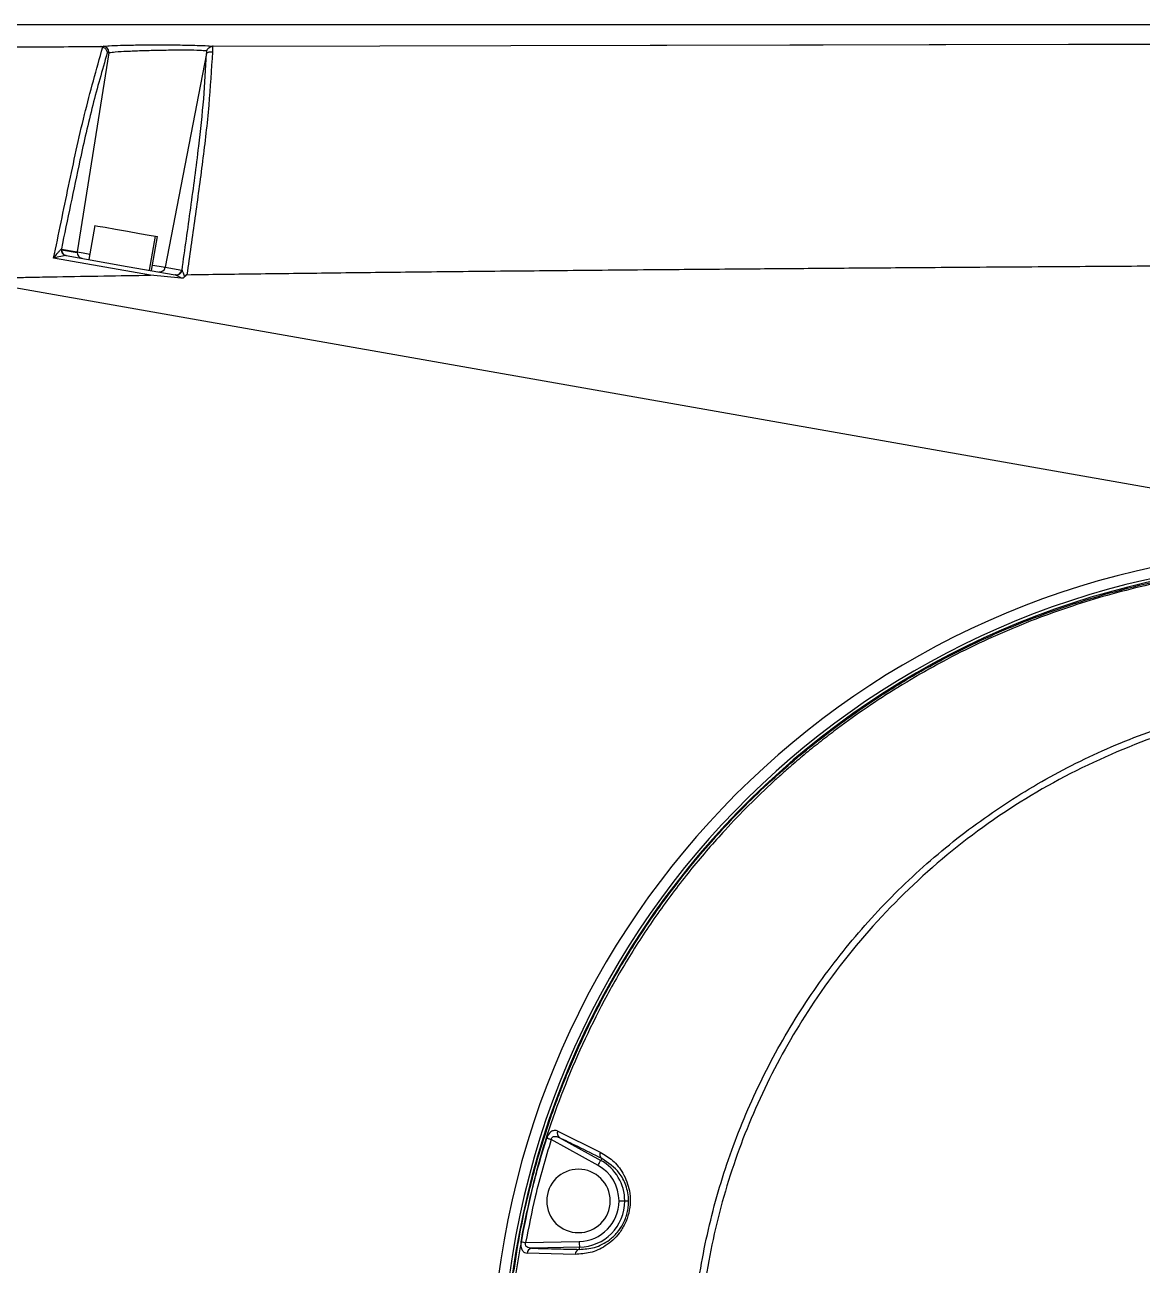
# Model space of a CAD drawing. Header units: millimetres. Extents: x -356 to 237, y 0 to 365.
# Drawn here: x 160.19 to 164.003, y 71.948 to 76.183 of the extents above; entities that cross this region are included whole.
import ezdxf

# ---------------------------------------------------------------- set-up
doc = ezdxf.new("R2010")
doc.units = ezdxf.units.MM

msp = doc.modelspace()

# ---------------------------------------------------------------- linework, layer by layer
at = {"color": 7, "linetype": 'Continuous', "lineweight": 25}
for p, q in [((164.1662, 76.1831), (157.1583, 76.1831)), ((160.4494, 76.1087), (160.4583, 76.1098)), ((161.8488, 76.1121), (163.7515, 76.1166)), ((160.477, 76.0872), (160.3691, 75.4081)), ((160.4772, 76.0902), (160.4711, 76.0894)), ((160.4711, 76.0894), (160.4714, 76.0865)), ((160.477, 76.0872), (160.4714, 76.0865)), ((160.8108, 76.0854), (160.6693, 75.3552)), ((160.4297, 75.4977), (160.4092, 75.3814)), ((160.616, 75.3449), (160.6365, 75.4613)), ((160.6225, 75.3438), (160.643, 75.4601)), ((160.6365, 75.4613), (160.643, 75.4601)), ((160.6191, 75.3281), (160.2886, 75.3861)), ((160.3155, 75.4146), (160.3688, 75.4052)), ((160.3157, 75.4175), (160.3691, 75.4081)), ((160.3311, 75.3952), (160.3305, 75.3953)), ((160.6693, 75.3552), (160.7258, 75.3452)), ((159.9814, 75.3169), (166.3472, 74.1945)), ((160.7238, 75.318), (160.6191, 75.3281)), ((162.0089, 72.4059), (162.1542, 72.3341)), ((162.0144, 72.3837), (162.1558, 72.3059)), ((162.1464, 72.2886), (161.9864, 72.3767)), ((162.1593, 72.3122), (162.1558, 72.3059)), ((162.2181, 72.1673), (162.2377, 72.1673)), ((162.2377, 72.1673), (162.2508, 72.1673)), ((161.8995, 72.0251), (162.0824, 72.0289)), ((162.0828, 72.0092), (161.9202, 72.0059)), ((162.083, 72.002), (162.0828, 72.0092)), ((162.0684, 71.985), (161.9049, 71.9889))]:
    msp.add_line(p, q, dxfattribs=at)
at = {"color": 7, "linetype": 'Continuous', "lineweight": 25, "flags": 128}
for points in [[(160.8326, 76.1096), (161.4017, 76.111), (161.8488, 76.1121)], [(161.8488, 76.1121), (162.9143, 76.1145), (163.7515, 76.1166)], [(163.7515, 76.1166), (164.0341, 76.1173), (164.1192, 76.1175), (164.1669, 76.1176)], [(160.4297, 75.4977), (160.4298, 75.4977), (160.4397, 75.496), (160.4643, 75.4916), (160.4999, 75.4854), (160.541, 75.4781), (160.5814, 75.471), (160.615, 75.4651), (160.6365, 75.4613)], [(160.3311, 75.3952), (160.5397, 75.3584), (160.7037, 75.3295)], [(160.3691, 75.4081), (160.39, 75.4044), (160.4126, 75.4005)], [(160.6258, 75.3629), (160.6484, 75.3589), (160.6693, 75.3552)], [(161.9864, 72.3767), (161.9842, 72.3774), (161.982, 72.3781), (161.9799, 72.3787), (161.9779, 72.3794), (161.976, 72.38), (161.9743, 72.3805), (161.9727, 72.381), (161.9713, 72.3815)], [(162.1464, 72.2886), (162.1482, 72.2919), (162.1499, 72.2951), (162.1515, 72.298), (162.1529, 72.3006), (162.1541, 72.3028), (162.155, 72.3044), (162.1556, 72.3054), (162.1558, 72.3059)]]:
    msp.add_lwpolyline(points, dxfattribs=at)
at = {"color": 7, "linetype": 'Continuous', "lineweight": 25}
for centre, radius, start, end in [((160.4577, 76.0903), 0.0195, 359.6025, 88.3136), ((160.4548, 76.0901), 0.0224, 352.5816, 0.1669), ((160.3345, 75.4145), 0.0197, 171.1487, 258.0769), ((160.3351, 75.4145), 0.0196, 170.9374, 179.6443), ((160.3347, 75.4141), 0.0192, 178.472, 259.2121), ((160.3907, 75.4048), 0.0219, 171.2096, 179.0115), ((160.388, 75.4047), 0.0192, 178.5012, 259.2165), ((160.6503, 75.3585), 0.0193, 260.9861, 350.0126), ((160.7067, 75.3486), 0.0193, 260.9789, 349.9927), ((160.7073, 75.3489), 0.0199, 262.7695, 348.1171), ((164.6386, 71.5374), 2.8565, 0.7897, 172.7781), ((164.6386, 71.5374), 2.8194, 0.4093, 172.2911), ((164.6386, 71.5374), 2.8098, 0.4094, 172.1549), ((162.0249, 72.3981), 0.0178, 153.9178, 233.7627), ((162.1699, 72.3262), 0.0176, 153.4072, 232.8451), ((162.0796, 72.1673), 0.1581, 359.9995, 61.1719), ((162.0796, 72.1673), 0.1083, 0.0006, 179.9994), ((162.0796, 72.1673), 0.1385, 359.9955, 61.1711), ((162.0796, 72.1673), 0.1083, 180.0006, 359.9994), ((162.0796, 72.1673), 0.1385, 271.1686, 0.0047), ((162.0796, 72.1673), 0.1581, 271.1701, 0.0029), ((172.0934, 128.9398), 57.8203, 259.829658, 259.845553), ((161.9228, 71.9882), 0.0178, 98.2832, 177.9692), ((162.0859, 71.9847), 0.0176, 99.7682, 179.0149), ((164.4421, 72.0675), 2.36, 180.9368, 181.4144)]:
    msp.add_arc(centre, radius, start, end, dxfattribs=at)
for points, knots in [([(160.0922, 76.1082), (160.1517, 76.1081), (160.2134, 76.1081), (160.2905, 76.1083), (160.35, 76.1085), (160.4074, 76.1086), (160.4494, 76.1087)], [0, 0, 0, 0, 0.500078, 0.517817, 0.647745, 1, 1, 1, 1]), ([(160.2886, 75.3861), (160.3056, 75.4682), (160.3395, 75.6319), (160.3907, 75.8736), (160.4349, 76.0307), (160.4565, 76.1074)], [0, 0, 0, 0, 0.339575, 0.677149, 1, 1, 1, 1]), ([(160.4565, 76.1074), (160.4554, 76.1078), (160.453, 76.1086), (160.4506, 76.1087), (160.4494, 76.1087)], [0, 0, 0, 0, 0.486654, 1, 1, 1, 1]), ([(160.4565, 76.1074), (160.4583, 76.1066), (160.4621, 76.1047), (160.4664, 76.1004), (160.4697, 76.0953), (160.4706, 76.0915), (160.4711, 76.0894)], [0, 0, 0, 0, 0.248753, 0.518477, 0.738319, 1, 1, 1, 1]), ([(160.4583, 76.1098), (160.4649, 76.1104), (160.4844, 76.1121), (160.5236, 76.1133), (160.5804, 76.1146), (160.6484, 76.1149), (160.7159, 76.1145), (160.7713, 76.1132), (160.8086, 76.112), (160.8266, 76.1102), (160.8326, 76.1096)], [0, 0, 0, 0, 0.0534007, 0.1564552, 0.3138807, 0.5084366, 0.7013401, 0.8545104, 0.9520619, 1, 1, 1, 1]), ([(160.8112, 76.0939), (160.8121, 76.0959), (160.8139, 76.0998), (160.8185, 76.1046), (160.8242, 76.1083), (160.8288, 76.1091), (160.831, 76.1096)], [0, 0, 0, 0, 0.236842, 0.484248, 0.740406, 1, 1, 1, 1]), ([(160.831, 76.1096), (160.831, 76.1061), (160.8309, 76.1), (160.8307, 76.0939), (160.8306, 76.0913)], [0, 0, 0, 0, 0.559147, 1, 1, 1, 1]), ([(160.8326, 76.1096), (160.8323, 76.1096), (160.8318, 76.1096), (160.8313, 76.1096), (160.831, 76.1096)], [0, 0, 0, 0, 0.562433, 1, 1, 1, 1]), ([(160.4714, 76.0865), (160.4544, 76.0273), (160.4198, 75.9063), (160.3696, 75.6827), (160.3358, 75.5186), (160.3151, 75.4176)], [0, 0, 0, 0, 0.2685745, 0.5496473, 1, 1, 1, 1]), ([(160.8112, 76.0939), (160.8034, 76.0945), (160.7821, 76.0959), (160.746, 76.0962), (160.6976, 76.0962), (160.6443, 76.0955), (160.5896, 76.0941), (160.5417, 76.0921), (160.5047, 76.0904), (160.4843, 76.088), (160.477, 76.0872)], [0, 0, 0, 0, 0.070617, 0.190996, 0.323923, 0.504765, 0.668533, 0.815106, 0.934924, 1, 1, 1, 1]), ([(160.7268, 75.3448), (160.7368, 75.4157), (160.7568, 75.5568), (160.7827, 75.7519), (160.8021, 75.9279), (160.8079, 76.0338), (160.8108, 76.0854)], [0, 0, 0, 0, 0.287856, 0.573424, 0.792077, 1, 1, 1, 1]), ([(160.8306, 76.0913), (160.827, 76.0303), (160.8196, 75.9054), (160.7971, 75.7163), (160.771, 75.5236), (160.7526, 75.3945), (160.7433, 75.3299)], [0, 0, 0, 0, 0.238741, 0.489814, 0.744651, 1, 1, 1, 1]), ([(160.8108, 76.0854), (160.8109, 76.087), (160.8111, 76.0898), (160.8112, 76.0927), (160.8112, 76.0939)], [0, 0, 0, 0, 0.560323, 1, 1, 1, 1]), ([(160.8108, 76.0854), (160.8119, 76.0864), (160.8144, 76.0889), (160.8196, 76.0905), (160.8251, 76.0914), (160.8288, 76.0913), (160.8306, 76.0913)], [0, 0, 0, 0, 0.207391, 0.489812, 0.744876, 1, 1, 1, 1]), ([(160.2886, 75.3861), (160.2937, 75.3926), (160.3009, 75.4018), (160.3093, 75.4116), (160.3129, 75.4156), (160.3145, 75.417), (160.3151, 75.4176)], [0, 0, 0, 0, 0.604001, 0.849386, 0.941127, 1, 1, 1, 1]), ([(160.3305, 75.3953), (160.3295, 75.3952), (160.3272, 75.3951), (160.3215, 75.3942), (160.3083, 75.3915), (160.2967, 75.3883), (160.2886, 75.3861)], [0, 0, 0, 0, 0.0654315, 0.1610594, 0.4085786, 1, 1, 1, 1]), ([(160.3151, 75.4176), (160.3152, 75.4176), (160.3154, 75.4176), (160.3156, 75.4175), (160.3157, 75.4175)], [0, 0, 0, 0, 0.5694061, 1, 1, 1, 1]), ([(160.7258, 75.3452), (160.726, 75.3452), (160.7263, 75.3451), (160.7267, 75.3449), (160.7268, 75.3448)], [0, 0, 0, 0, 0.549869, 1, 1, 1, 1]), ([(160.7268, 75.3448), (160.7273, 75.3437), (160.7285, 75.3407), (160.7312, 75.3331), (160.7334, 75.3267), (160.735, 75.322)], [0, 0, 0, 0, 0.15715, 0.394647, 1, 1, 1, 1]), ([(160.7433, 75.3299), (160.8223, 75.331), (160.9861, 75.3332), (161.2402, 75.3363), (161.5116, 75.3394), (161.8001, 75.3424), (162.1058, 75.3453), (162.4076, 75.348), (162.6469, 75.35), (162.8193, 75.3513), (162.9411, 75.3523), (163.0665, 75.3532), (163.2062, 75.3543), (163.3643, 75.3554), (163.5374, 75.3566), (163.7067, 75.3578), (163.8689, 75.3589), (163.9996, 75.3596), (164.1038, 75.3606), (164.1701, 75.3615), (164.2247, 75.3598), (164.2545, 75.3575), (164.2693, 75.3563)], [0, 0, 0, 0, 0.067218, 0.139303, 0.216257, 0.298079, 0.384772, 0.476333, 0.554863, 0.588415, 0.622966, 0.65852, 0.695075, 0.741857, 0.793039, 0.842345, 0.88589, 0.931051, 0.953556, 0.974535, 0.987426, 1, 1, 1, 1]), ([(159.9814, 75.3169), (159.9868, 75.317), (160.003, 75.3173), (160.0561, 75.3183), (160.1048, 75.3192), (160.1444, 75.32), (160.1523, 75.3201), (160.1779, 75.3206), (160.2284, 75.3216), (160.38, 75.3245), (160.5129, 75.3265), (160.6191, 75.3281)], [0, 0, 0, 0, 0.025639, 0.075859, 0.249995, 0.254528, 0.26224, 0.287145, 0.375001, 0.500005, 1, 1, 1, 1]), ([(160.7048, 75.3292), (160.7046, 75.3293), (160.7042, 75.3294), (160.7038, 75.3295), (160.7037, 75.3295)], [0, 0, 0, 0, 0.5598234, 1, 1, 1, 1]), ([(160.7238, 75.318), (160.7201, 75.3204), (160.715, 75.3237), (160.7086, 75.3274), (160.7059, 75.3287), (160.7048, 75.3292)], [0, 0, 0, 0, 0.595931, 0.833557, 1, 1, 1, 1]), ([(160.735, 75.322), (160.7345, 75.3213), (160.7334, 75.3197), (160.7307, 75.3183), (160.7274, 75.3177), (160.7251, 75.3179), (160.7238, 75.318)], [0, 0, 0, 0, 0.223874, 0.44809, 0.700788, 1, 1, 1, 1]), ([(160.7433, 75.3299), (160.743, 75.3299), (160.7424, 75.3298), (160.7409, 75.3292), (160.738, 75.327), (160.7363, 75.3241), (160.735, 75.322)], [0, 0, 0, 0, 0.0809662, 0.1694357, 0.382297, 1, 1, 1, 1]), ([(161.8585, 71.9226), (161.8648, 71.9645), (161.879, 72.0575), (161.9118, 72.2089), (161.947, 72.3365), (161.9783, 72.4327), (161.9985, 72.4908), (162.0209, 72.5508), (162.0456, 72.6124), (162.0727, 72.6757), (162.1024, 72.7404), (162.1348, 72.8065), (162.1677, 72.8693), (162.2027, 72.9322), (162.2417, 72.9986), (162.2903, 73.0757), (162.3495, 73.1628), (162.4133, 73.249), (162.4811, 73.3336), (162.5539, 73.418), (162.6355, 73.5048), (162.7176, 73.5848), (162.7982, 73.6574), (162.8855, 73.7305), (162.9939, 73.8134), (163.1266, 73.9041), (163.272, 73.9909), (163.4149, 74.0648), (163.5406, 74.1214), (163.7223, 74.1937), (163.9726, 74.2703), (164.3033, 74.3325), (164.5269, 74.3402), (164.6387, 74.344)], [0, 0, 0, 0, 0.031599, 0.070115, 0.115545, 0.130253, 0.145561, 0.161469, 0.177978, 0.195088, 0.212798, 0.231109, 0.25002, 0.265659, 0.284808, 0.307466, 0.333635, 0.363312, 0.387482, 0.414494, 0.446393, 0.476327, 0.499998, 0.527287, 0.561227, 0.601817, 0.647083, 0.687465, 0.721744, 0.749919, 0.83328, 0.91664, 1, 1, 1, 1]), ([(164.6387, 74.3395), (164.6177, 74.3394), (164.5626, 74.3391), (164.4598, 74.3346), (164.3173, 74.3224), (164.1636, 74.3), (164.0147, 74.2694), (163.8865, 74.2366), (163.7677, 74.2002), (163.6044, 74.1425), (163.3974, 74.0526), (163.1621, 73.9208), (163.0083, 73.8146), (162.9256, 73.7514), (162.9001, 73.7313), (162.8748, 73.7111), (162.8498, 73.6905), (162.825, 73.6696), (162.8066, 73.6538), (162.7903, 73.6395), (162.7723, 73.6236), (162.6982, 73.5565), (162.5924, 73.4508), (162.4658, 73.3044), (162.3606, 73.1665), (162.2637, 73.0217), (162.1489, 72.8247), (162.0303, 72.5697), (161.9234, 72.2518), (161.8848, 72.0319), (161.8655, 71.9217)], [0, 0, 0, 0, 0.015651, 0.041255, 0.076923, 0.122555, 0.157364, 0.190563, 0.221507, 0.250221, 0.320094, 0.389968, 0.451606, 0.45969, 0.467773, 0.475858, 0.483941, 0.492026, 0.500111, 0.502087, 0.508202, 0.518096, 0.576818, 0.619882, 0.662799, 0.70647, 0.750084, 0.833226, 0.916411, 1, 1, 1, 1]), ([(163.4403, 66.7448), (163.3675, 66.8387), (163.2223, 67.0263), (163.0325, 67.3274), (162.8831, 67.6514), (162.7819, 67.9946), (162.7281, 68.3477), (162.6576, 69.2892), (162.5662, 70.2277), (162.4865, 71.1667), (162.453, 71.5193), (162.476, 71.8449), (162.5341, 72.135), (162.6155, 72.3887), (162.7248, 72.6316), (162.8605, 72.8609), (163.0208, 73.0736), (163.2041, 73.267), (163.4078, 73.4387), (163.6293, 73.5868), (163.866, 73.7094), (164.1155, 73.804), (164.3747, 73.8723), (164.5517, 73.8929), (164.6403, 73.9032)], [0, 0, 0, 0, 0.0418793, 0.0835769, 0.1251764, 0.1672401, 0.2092469, 0.2508438, 0.5000093, 0.5415373, 0.5831587, 0.6246568, 0.6560427, 0.6872612, 0.7183804, 0.7497558, 0.7809723, 0.8120939, 0.843472, 0.8746913, 0.9058265, 0.9372372, 0.9685864, 1, 1, 1, 1]), ([(164.6424, 73.8776), (164.5256, 73.8631), (164.292, 73.8342), (163.9554, 73.7252), (163.6387, 73.5705), (163.3495, 73.3694), (163.0931, 73.128), (162.886, 72.8637), (162.7262, 72.5885), (162.6091, 72.3101), (162.5289, 72.0194), (162.4861, 71.7207), (162.4834, 71.4186), (162.5152, 71.1182), (162.599, 70.1283), (162.6726, 69.135), (162.7822, 68.1405), (162.8554, 67.8372), (162.9627, 67.5456), (163.105, 67.2705), (163.2747, 67.0106), (163.4007, 66.8458), (163.4638, 66.7631)], [0, 0, 0, 0, 0.041659, 0.083375, 0.124775, 0.166335, 0.207836, 0.249275, 0.284992, 0.320434, 0.356131, 0.391704, 0.427183, 0.462979, 0.498803, 0.779662, 0.816456, 0.853458, 0.890031, 0.926428, 0.963082, 1, 1, 1, 1]), ([(161.8837, 72.028), (161.8955, 72.0877), (161.9189, 72.2069), (161.9538, 72.3233), (161.9713, 72.3815)], [0, 0, 0, 0, 0.500664, 1, 1, 1, 1]), ([(162.0089, 72.4059), (162.0057, 72.407), (161.999, 72.4092), (161.9897, 72.4061), (161.9831, 72.4012), (161.9782, 72.3958), (161.9741, 72.3891), (161.9722, 72.3841), (161.9713, 72.3815)], [0, 0, 0, 0, 0.194812, 0.41169, 0.539992, 0.682302, 0.837541, 1, 1, 1, 1]), ([(161.9864, 72.3767), (161.9867, 72.3781), (161.9872, 72.3807), (161.9895, 72.3841), (161.9928, 72.3864), (161.9982, 72.3881), (162.0059, 72.3875), (162.0115, 72.385), (162.0144, 72.3837)], [0, 0, 0, 0, 0.122482, 0.236678, 0.34651, 0.467468, 0.720868, 1, 1, 1, 1]), ([(162.1593, 72.3122), (162.132, 72.3257), (162.0837, 72.3496), (162.0354, 72.3734), (162.0144, 72.3837)], [0, 0, 0, 0, 0.5659594, 1, 1, 1, 1]), ([(161.9864, 72.3767), (161.9671, 72.3118), (161.9327, 72.196), (161.9096, 72.0773), (161.8995, 72.0251)], [0, 0, 0, 0, 0.5599714, 1, 1, 1, 1]), ([(162.1542, 72.3341), (162.1687, 72.3253), (162.1992, 72.3069), (162.2353, 72.2611), (162.2539, 72.211), (162.2575, 72.1639), (162.2525, 72.1255), (162.2395, 72.0891), (162.2148, 72.0488), (162.1752, 72.0125), (162.1216, 71.9882), (162.0856, 71.986), (162.0684, 71.985)], [0, 0, 0, 0, 0.101992, 0.214347, 0.34512, 0.419725, 0.498575, 0.577319, 0.651876, 0.78278, 0.896334, 1, 1, 1, 1]), ([(162.2508, 72.1673), (162.2503, 72.1764), (162.2492, 72.1948), (162.24, 72.2276), (162.2164, 72.2739), (162.1813, 72.2974), (162.1593, 72.3122)], [0, 0, 0, 0, 0.152194, 0.307442, 0.566435, 1, 1, 1, 1]), ([(162.083, 72.002), (162.1002, 72.0031), (162.1368, 72.0055), (162.181, 72.0288), (162.2125, 72.0583), (162.2299, 72.0837), (162.2405, 72.1068), (162.2466, 72.1265), (162.2503, 72.1468), (162.2507, 72.1605), (162.2508, 72.1673)], [0, 0, 0, 0, 0.1955063, 0.4159798, 0.5536754, 0.6867049, 0.7652146, 0.8436319, 0.9219101, 1, 1, 1, 1]), ([(161.8837, 72.028), (161.8834, 72.0252), (161.8826, 72.0199), (161.8831, 72.0121), (161.8848, 72.0051), (161.8882, 71.9977), (161.8947, 71.9906), (161.9017, 71.9894), (161.9049, 71.9889)], [0, 0, 0, 0, 0.163386, 0.319361, 0.462498, 0.591238, 0.807226, 1, 1, 1, 1]), ([(161.9202, 72.0059), (161.9171, 72.0061), (161.9111, 72.0065), (161.9042, 72.0096), (161.9004, 72.0136), (161.8988, 72.0172), (161.8983, 72.0212), (161.8991, 72.0238), (161.8995, 72.0251)], [0, 0, 0, 0, 0.277719, 0.528968, 0.649116, 0.75977, 0.875437, 1, 1, 1, 1]), ([(161.9202, 72.0059), (161.9501, 72.0051), (162.0044, 72.0037), (162.0586, 72.0025), (162.083, 72.002)], [0, 0, 0, 0, 0.551508, 1, 1, 1, 1])]:
    msp.add_open_spline(points, degree=3, knots=knots, dxfattribs=at)

doc.saveas('drawing.dxf')
